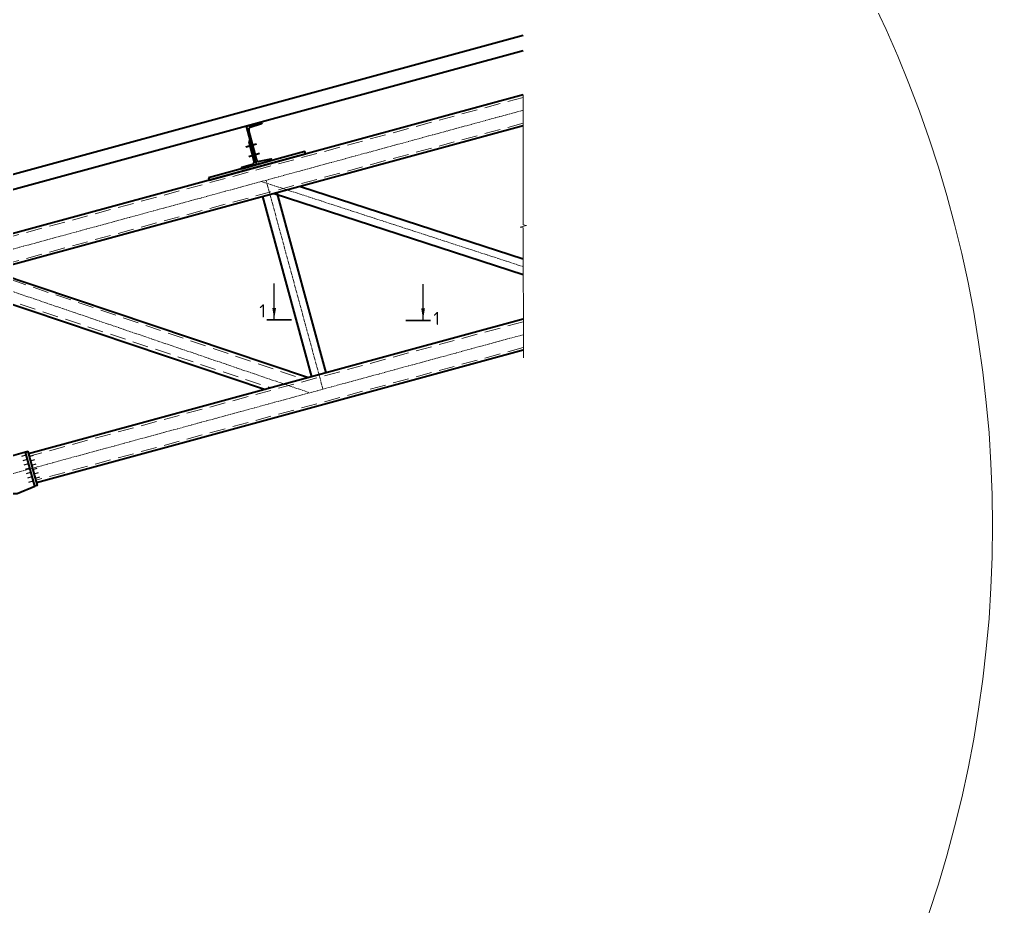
# Model space of a CAD drawing. Header units: millimetres. Extents: x -323079 to -301954, y 18974 to 29401.
# Drawn here: x -317311 to -313409, y 23038 to 26595 of the extents above; entities that cross this region are included whole.
import ezdxf

# ---------------------------------------------------------------- set-up
doc = ezdxf.new("R2010")
doc.units = ezdxf.units.MM
doc.linetypes.add('CENTERX2', pattern=[4, 2.5, -0.5, 0.5, -0.5])
doc.linetypes.add('HIDDEN2', pattern=[4.7625, 3.175, -1.5875])
doc.layers.get('Defpoints').update_dxf_attribs({"color": 1, "lineweight": 0})
for name, color, linetype, lineweight in [('k_ Металл', 5, 'Continuous', 40), ('k_ Осевая', 8, 'CENTERX2', 9), ('k_ Осевые размеры', 251, 'Continuous', 5), ('Линия пунктир', 190, 'HIDDEN2', 9), ('Линия Тонкая', 86, 'Continuous', 9), ('сварка', 7, 'Continuous', 25)]:
    doc.layers.add(name, color=color, linetype=linetype, lineweight=lineweight)
doc.styles.add('SPDS', font='isocpeur.ttf')

# ---------------------------------------------------------------- blocks, each defined once
blk = doc.blocks.new('*U440')
for points in [[(0, -0.5), (0, 0.5)], [(1, -0.5), (1, 0.5)], [(2, -0.5), (2, 0.5)], [(3, -0.5), (3, 0.5)], [(4, -0.5), (4, 0.5)], [(5, -0.5), (5, 0.5)]]:
    blk.add_lwpolyline(points)
blk = doc.blocks.new('*U441')
for points in [[(0, -0.5), (0, 0.5)], [(1, -0.5), (1, 0.5)], [(2, -0.5), (2, 0.5)], [(3, -0.5), (3, 0.5)], [(4, -0.5), (4, 0.5)], [(5, -0.5), (5, 0.5)], [(6, -0.5), (6, 0.5)]]:
    blk.add_lwpolyline(points)
blk = doc.blocks.new('*U543')
at = {"color": 0, "linetype": 'ByBlock', "lineweight": -2}
for p, q in [((0, -52.1), (0, 0)), ((1.25, -52.41), (-1.25, -53.03)), ((-1.25, -53.03), (0, -53.35)), ((0, -52.1), (1.25, -52.41)), ((0, -105.44), (0, -53.35))]:
    blk.add_line(p, q, dxfattribs=at)
blk = doc.blocks.new('*U49')
for p, q in [((0, 0), (0, 160)), ((0, 160), (64, 160)), ((64, 160), (64, 156.3)), ((5, 17.9), (5, 142.1)), ((60.7, 152.8), (13.1, 150.6)), ((64, 0), (0, 0)), ((60.7, 7.2), (13.1, 9.4)), ((64, 3.7), (64, 0))]:
    blk.add_line(p, q)
for centre, radius, start, end in [((60.5, 156.3), 3.5, 272.7024, 0), ((13.5, 142.1), 8.5, 92.7024, 180), ((13.5, 17.9), 8.5, 180, 267.2976), ((60.5, 3.7), 3.5, 360, 87.2976)]:
    blk.add_arc(centre, radius, start, end)
blk = doc.blocks.new('*U479')
at = {"color": 0, "linetype": 'ByBlock', "lineweight": -2}
for p, q in [((-6, 16), (-6, 96.7)), ((0, 100), (-2.7, 100)), ((0, 0), (0, 100)), ((-63, 0), (-63, 2.7)), ((-63, 0), (0, 0)), ((-59.7, 6), (-16, 6))]:
    blk.add_line(p, q, dxfattribs=at)
for centre, radius, start, end in [((-2.7, 96.7), 3.3, 89.045, 179.9778), ((-59.7, 2.7), 3.3, 90, 180), ((-16, 16), 10, 270, 0)]:
    blk.add_arc(centre, radius, start, end, dxfattribs=at)

msp = doc.modelspace()

# ---------------------------------------------------------------- linework, layer by layer
at = {"linetype": 'Continuous', "ltscale": 20}
for p, q in [((-316289.53267, 25393.90632), (-316289.53267, 25536.40632)), ((-315692.39438, 25391.95605), (-315692.39438, 25534.45605))]:
    msp.add_line(p, q, dxfattribs=at)
at = {"linetype": 'Continuous', "ltscale": 20, "const_width": 7}
for points in [[(-316319.53267, 25390.40632), (-316219.53267, 25390.40632)], [(-315662.39438, 25388.45605), (-315762.39438, 25388.45605)]]:
    msp.add_lwpolyline(points, dxfattribs=at)
at = {"linetype": 'Continuous', "ltscale": 20}
for points in [[(-316289.53267, 25393.90632), (-316297.07437, 25438.97384), (-316281.99096, 25438.97384)], [(-315692.39438, 25391.95605), (-315699.93608, 25437.02357), (-315684.85267, 25437.02357)]]:
    msp.add_solid(points, dxfattribs=at)
at = {"layer": 'Defpoints'}
msp.add_circle((-318243.55698, 24565.59951), 4834.96443, dxfattribs=at)
at = {"layer": 'k_ Металл', "linetype": 'Continuous', "ltscale": 5}
for p, q in [((-315291.45672, 26293.37514), (-317615.58194, 25660.94275)), ((-315291.45672, 26169.01164), (-317615.58194, 25536.57925)), ((-316184.2911, 25926.05684), (-315291.45672, 25635.95736)), ((-316289.95933, 25897.30279), (-315291.45672, 25572.86962)), ((-317422.5908, 25586.5633), (-316151.41142, 25159.36744)), ((-317600.21594, 25540.76059), (-316324.87334, 25112.16562)), ((-315291.45672, 25393.37514), (-317274.88151, 24853.6529)), ((-315291.45672, 25269.01164), (-317243.37327, 24737.8633))]:
    msp.add_line(p, q, dxfattribs=at)
for points in [[(-315291.45672, 26469.55552), (-318307.53643, 25648.83103), (-318323.29055, 25706.72583), (-315291.45672, 26531.73727)], [(-316138.65883, 25162.83762), (-316335.17098, 25884.99996)], [(-316080.76403, 25178.59174), (-316277.27619, 25900.75408)], [(-317277.22304, 24862.2578), (-317400.70234, 24828.65707), (-317400.70234, 24694.85192), (-317320.70234, 24694.85192), (-317250.11256, 24724.54425)], [(-317286.87218, 24859.63212), (-317277.22304, 24862.2578), (-317240.46343, 24727.16994), (-317250.11256, 24724.54425), (-317286.87218, 24859.63212)]]:
    msp.add_lwpolyline(points, dxfattribs=at)
at = {"layer": 'k_ Металл'}
for points in [[(-316360.53424, 26095.6037), (-316403.67301, 26082.90601)], [(-316552.63844, 25960.55065), (-316550.01275, 25950.90151), (-316164.04743, 26055.92897), (-316166.67311, 26065.57811), (-316552.63844, 25960.55065)], [(-316348.34536, 26057.50604), (-316391.48414, 26044.80836)]]:
    msp.add_lwpolyline(points, dxfattribs=at)
at = {"layer": 'k_ Осевая', "ltscale": 5}
for p, q in [((-315291.45672, 26231.19339), (-317874.19449, 25528.38831)), ((-316341.79444, 25945.68891), (-315291.45672, 25604.41349)), ((-317611.39754, 25597.36766), (-316151.73662, 25100.00753)), ((-315291.45672, 25331.19339), (-317690.39644, 24678.40276))]:
    msp.add_line(p, q, dxfattribs=at)
msp.add_lwpolyline([(-316093.95731, 25112.81989), (-316321.9777, 25950.77182)], dxfattribs=at)
at = {"layer": 'k_ Осевые размеры'}
for points in [[(-317286.87218, 24859.63212), (-317250.11256, 24724.54425)], [(-317277.22304, 24862.2578), (-317240.46343, 24727.16994)]]:
    msp.add_lwpolyline(points, dxfattribs=at)
at = {"layer": 'Линия пунктир', "linetype": 'HIDDEN2', "ltscale": 20}
for p, q in [((-315291.45672, 26283.01152), (-317615.58194, 25650.57913)), ((-315291.45672, 26179.37526), (-317615.58194, 25546.94287)), ((-315291.45672, 25383.01152), (-317272.25582, 24844.00377)), ((-315291.45672, 25279.37526), (-317245.99896, 24747.51243))]:
    msp.add_line(p, q, dxfattribs=at)
for points in [[(-317436.30363, 25582.83182), (-316173.06916, 25153.47401)], [(-317578.95573, 25544.01385), (-316302.63704, 25118.21648)]]:
    msp.add_lwpolyline(points, dxfattribs=at)

# ---------------------------------------------------------------- block references
at = {"layer": 'k_ Металл', "rotation": 15}
for name, p in [('*U49', (-316359.65578, 26013.06438)), ('*U479', (-316359.75287, 26013.23256))]:
    msp.add_blockref(name, p, dxfattribs=at)
at = {"layer": 'Линия Тонкая', "xscale": 10, "yscale": 10, "zscale": 10, "rotation": 0.06835781701060577}
msp.add_blockref('*U543', (-315291.45672, 26293.37514), dxfattribs=at)
at = {"layer": 'сварка', "xscale": 17.99999999999999, "yscale": 17.99999999999999, "zscale": 17.99999999999999}
for name, p, rotation in [('*U441', (-317292.99235, 24846.69283), 285.4021757444303), ('*U440', (-317263.32845, 24845.46847), 286.1868556934423)]:
    msp.add_blockref(name, p, dxfattribs=dict(at, rotation=rotation))

# ---------------------------------------------------------------- texts
at = {"linetype": 'Continuous', "ltscale": 20, "style": 'SPDS'}
for p in [(-316349.44656, 25400.73544), (-315650.87641, 25370.45126)]:
    msp.add_text('1', height=52.5, dxfattribs=at).set_placement(p)

doc.saveas('drawing.dxf')
